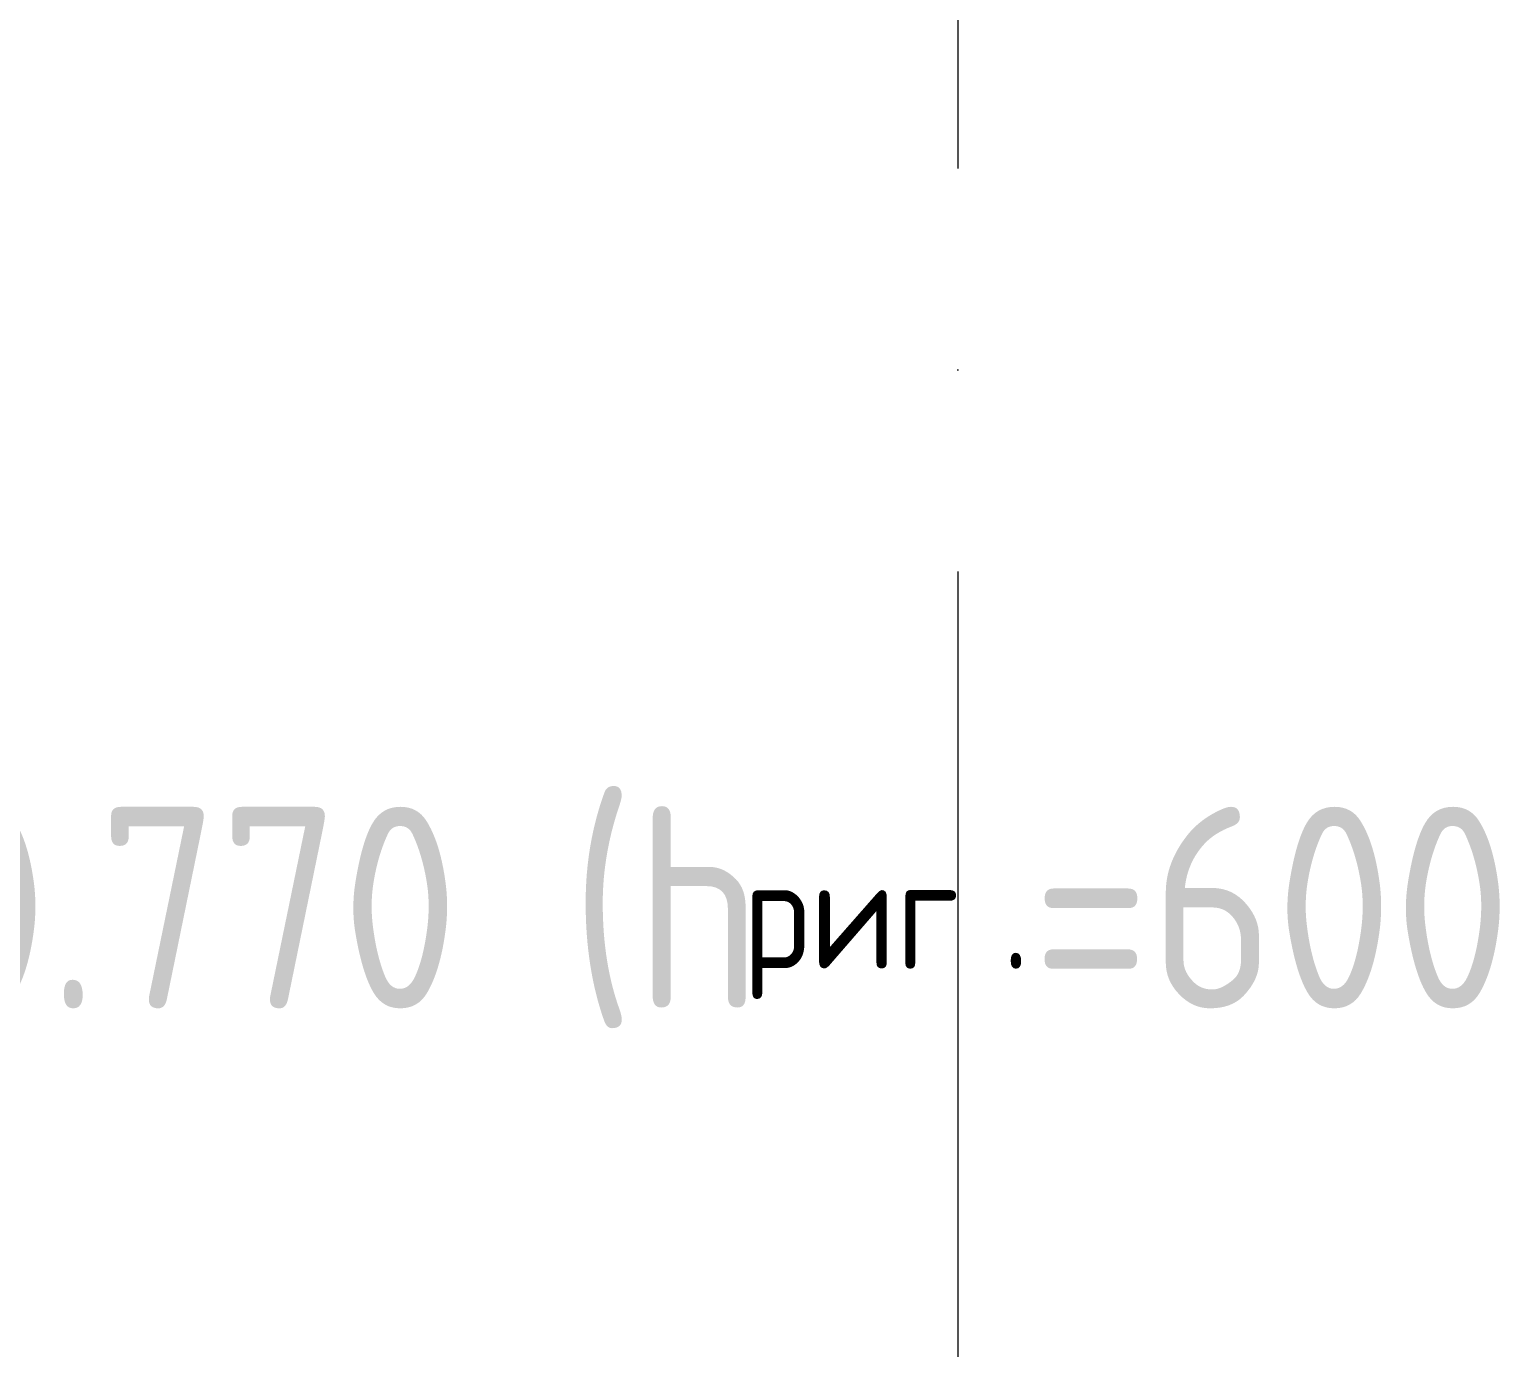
# Model space of a CAD drawing. Header units: millimetres. Extents: x -88595 to 880822, y -1054509 to -148035.
# Drawn here: x 415612 to 417436, y -276466 to -274830 of the extents above; entities that cross this region are included whole.
import ezdxf

# ---------------------------------------------------------------- set-up
doc = ezdxf.new("R2010")
doc.units = ezdxf.units.MM
doc.linetypes.add('ADSK_Линия сетки', pattern=[25, 20, -2.5, 0, -2.5])
for name, color, linetype, lineweight in [('Аннотация', 7, 'Continuous', 20), ('Оборудование', 7, 'Continuous', 18), ('Оси', 7, 'Continuous', 9)]:
    doc.layers.add(name, color=color, linetype=linetype, lineweight=lineweight)
doc.styles.add('GOST Common_2', font='GOST_Common.ttf', dxfattribs={"width": 0.9, "height": 350})
doc.styles.add('GOST Common_3', font='GOST_Common.ttf', dxfattribs={"width": 0.9, "height": 2.5})

# ---------------------------------------------------------------- blocks, each defined once
blk = doc.blocks.new('3 этаж')
at = {"layer": 'Оси', "linetype": 'ADSK_Линия сетки', "ltscale": 100}
blk.add_line((428643.9, 695924.5), (428643.9, 629947.7), dxfattribs=at)
at = {"layer": 'Аннотация', "width": 0.9}
for s, height, style, p in [('. +10.770 (h', 250, 'GOST Common_2', (426914.5, 650380.8)), ('=600', 250, 'GOST Common_2', (428736.2, 650380.8)), ('риг', 138.75, 'GOST Common_3', (428377.1, 650430)), ('.', 138.8, 'GOST Common_3', (428698.5, 650430))]:
    blk.add_text(s, height=height, dxfattribs=dict(at, style=style)).set_placement(p)

msp = doc.modelspace()

# ---------------------------------------------------------------- block references
at = {"layer": 'Оборудование', "color": 5, "true_color": 0x0000ff}
msp.add_blockref('3 этаж', (-11880.6, -926425.8), dxfattribs=at)

doc.saveas('drawing.dxf')
